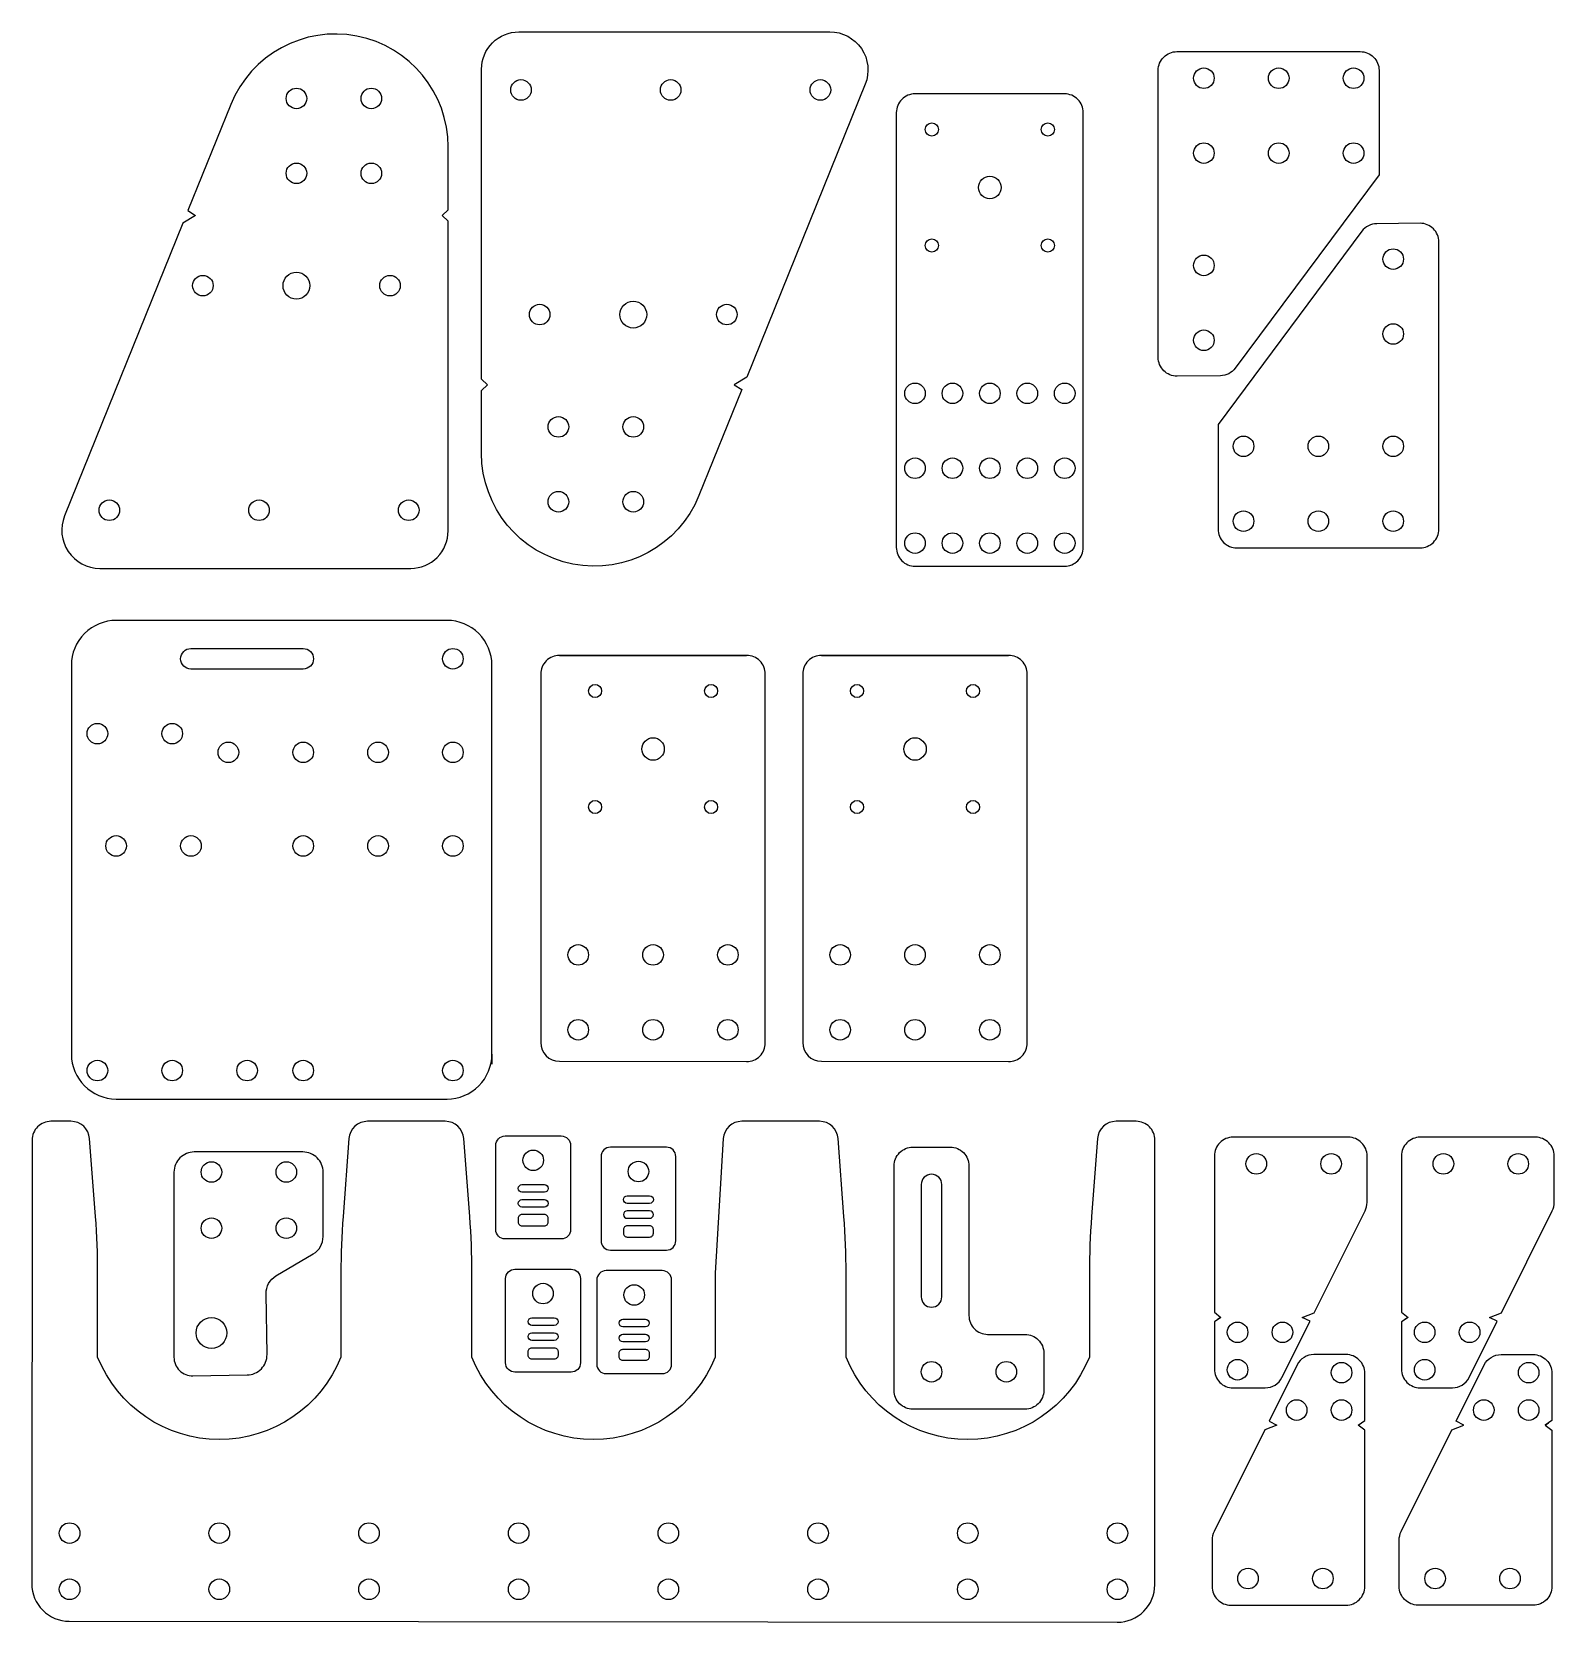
# Model space of a CAD drawing. Header units: millimetres. Extents: x 37 to 444, y 34 to 459.
import ezdxf

# ---------------------------------------------------------------- set-up
doc = ezdxf.new("R2010")
doc.units = ezdxf.units.MM
doc.layers.get('0').update_dxf_attribs({"linetype": 'CONTINUOUS'})

msp = doc.modelspace()

# ---------------------------------------------------------------- linework, layer by layer
for p, q in [((178.29, 292.68), (228.29, 292.68)), ((248.29, 292.68), (298.29, 292.68)), ((160.23, 186.18), (160.23, 183.48)), ((355.04, 115.85), (354.16, 115.26)), ((405.04, 115.85), (404.16, 115.26)), ((391.71, 87.1), (392.59, 87.7)), ((441.71, 87.1), (442.59, 87.7))]:
    msp.add_line(p, q)
for points in [[(157.48, 449.27, -0.414935), (167.45, 459.26), (250.52, 459.26, -0.531776), (259.97, 445.25), (228.33, 367), (225, 364.98), (227, 363.71), (215.55, 335.37, -0.824329), (157.46, 346.67), (157.46, 363.45), (159.02, 364.99), (157.46, 366.5)], [(148.54, 411.74), (148.54, 428.52, 0.824329), (90.45, 439.83), (79, 411.49), (81, 410.21), (77.67, 408.19), (46.03, 329.94, 0.531776), (55.48, 315.93), (138.55, 315.93, 0.414935), (148.52, 325.93), (148.54, 408.69), (146.98, 410.21)], [(338.27, 448.98, -0.414214), (343.27, 453.98), (392.28, 453.98, -0.414214), (397.28, 448.98), (397.28, 421.05), (358.86, 369.41, -0.234815), (354.89, 367.39), (343.32, 367.29, -0.416755), (338.27, 372.29), (338.27, 386.42)], [(318.24, 321.52), (318.24, 437.68, 0.414214), (313.24, 442.68), (273.29, 442.68, 0.414214), (268.29, 437.68), (268.29, 321.52, 0.414214), (273.29, 316.52), (313.24, 316.52, 0.414214)], [(413.27, 326.42), (413.27, 388.98), (413.27, 403.11, 0.416755), (408.23, 408.11), (396.65, 408.01, 0.234815), (392.69, 406), (354.27, 354.36), (354.27, 326.42, 0.414214), (359.27, 321.42), (408.27, 321.42, 0.414214)], [(59.85, 302.03, 0.414214), (47.85, 290.03), (47.85, 186.18, 0.413901), (59.84, 174.18), (148.23, 174.18, 0.414214), (160.23, 186.18), (160.23, 290.03, 0.41422), (148.23, 302.03)], [(79.81, 294.53), (109.81, 294.53, -1), (109.81, 289.03), (79.81, 289.03, -1)], [(233.29, 189.18), (233.29, 287.68, 0.414214), (228.29, 292.68), (178.29, 292.68, 0.414214), (173.29, 287.68), (173.27, 189.27, 0.413787), (178.26, 184.27), (228.28, 184.18, 0.414712)], [(303.29, 189.18), (303.29, 287.68, 0.414214), (298.29, 292.68), (248.29, 292.68, 0.414214), (243.29, 287.68), (243.27, 189.27, 0.413787), (248.26, 184.27), (298.28, 184.18, 0.414712)], [(247.75, 168.22), (227.02, 168.22, 0.39223), (222.03, 163.6), (219.88, 127.67), (219.88, 105.23, -0.677219), (154.88, 105.23), (154.88, 127.67, 0.018911), (154.31, 142.78), (152.73, 163.6, 0.39223), (147.75, 168.22), (127.02, 168.22, 0.39223), (122.03, 163.6), (120.46, 142.78, 0.018911), (119.88, 127.67), (119.88, 105.23, -0.677219), (54.88, 105.23), (54.88, 127.67, 0.018911), (54.31, 142.78), (52.73, 163.6, 0.39223), (47.75, 168.22), (42.38, 168.22, 0.414214), (37.38, 163.22), (37.28, 44.67, 0.414214), (47.27, 34.67), (327.35, 34.42, 0.414411), (337.36, 44.42), (337.38, 163.22, 0.414214), (332.38, 168.22), (327.02, 168.22, 0.39223), (322.03, 163.6), (320.46, 142.78, 0.018911), (319.88, 127.67), (319.88, 105.23, -0.677219), (254.88, 105.23), (254.88, 127.67, 0.018911), (254.31, 142.78), (252.73, 163.6, 0.39223)], [(161.27, 139.31), (161.27, 161.81, -0.414214), (163.77, 164.31), (178.77, 164.31, -0.414214), (181.27, 161.81), (181.27, 139.31, -0.414214), (178.77, 136.81), (163.77, 136.81, -0.414214)], [(353.27, 102.91), (353.27, 102.03, 0.414214), (358.27, 97.03), (366.88, 97.03, 0.28436), (371.35, 99.8), (378.84, 114.82), (376.77, 115.85), (379.98, 117.1), (393.56, 144.33, 0.116125), (394.08, 146.56), (394.09, 158.97, 0.414214), (389.09, 163.97), (358.27, 163.98, 0.414214), (353.27, 158.98), (353.27, 117.23), (355.04, 115.85), (353.27, 114.66)], [(426.77, 115.85), (429.98, 117.1), (443.56, 144.33, 0.116125), (444.08, 146.56), (444.09, 158.97, 0.414214), (439.09, 163.97), (408.27, 163.98, 0.414214), (403.27, 158.98), (403.27, 117.23), (405.04, 115.85), (403.27, 114.66), (403.27, 102.91), (403.27, 102.03, 0.414214), (408.27, 97.03), (416.88, 97.03, 0.28436), (421.35, 99.8), (428.84, 114.82)], [(115.13, 137.45), (115.13, 154.63, 0.414214), (109.72, 160.04), (80.69, 160.04, 0.414221), (75.28, 154.63), (75.28, 136.2, -0.000074), (75.28, 136.2), (75.27, 105.23, 0.418988), (80.35, 100.23), (94.82, 100.46, 0.414214), (100.14, 105.95), (99.88, 122.18, -0.269338), (102.53, 126.92), (112.47, 132.8, 0.265052)], [(209.38, 136.31), (209.38, 158.81, 0.414214), (206.88, 161.31), (191.88, 161.31, 0.414214), (189.38, 158.81), (189.38, 136.31, 0.414214), (191.88, 133.81), (206.88, 133.81, 0.414214)], [(302.7, 91.32), (272.7, 91.32, -0.414214), (267.7, 96.32), (267.7, 156.32, -0.414214), (272.7, 161.32), (282.7, 161.32, -0.414214), (287.7, 156.32), (287.7, 116.32, 0.414214), (292.7, 111.32), (302.7, 111.32, -0.414214), (307.7, 106.32), (307.7, 96.32, -0.414214)], [(274.95, 121.32, 1), (280.45, 121.32), (280.45, 151.32, 1), (274.95, 151.32)], [(168.27, 151.31), (174.27, 151.31, -1), (174.27, 149.31), (168.27, 149.31, -1)], [(174.27, 145.31), (168.27, 145.31, -1), (168.27, 147.31), (174.27, 147.31, -1)], [(196.38, 148.31), (202.38, 148.31, -1), (202.38, 146.31), (196.38, 146.31, -1)], [(175.27, 141.31), (175.27, 142.31, 0.414214), (174.27, 143.31), (168.27, 143.31, 0.414214), (167.27, 142.31), (167.27, 141.31, 0.414214), (168.27, 140.31), (174.27, 140.31, 0.414214)], [(202.38, 144.31), (196.38, 144.31, 1), (196.38, 142.31), (202.38, 142.31, 1)], [(203.38, 138.31), (203.38, 139.31, 0.414214), (202.38, 140.31), (196.38, 140.31, 0.414214), (195.38, 139.31), (195.38, 138.31, 0.414214), (196.38, 137.31), (202.38, 137.31, 0.414214)], [(163.89, 126.21, -0.414214), (166.39, 128.71), (181.39, 128.71, -0.414214), (183.89, 126.21), (183.89, 103.71, -0.414214), (181.39, 101.21), (166.39, 101.21, -0.414214), (163.89, 103.71)], [(208.25, 103.33), (208.25, 125.83, 0.414214), (205.75, 128.33), (190.75, 128.33, 0.414214), (188.25, 125.83), (188.25, 103.33, 0.414214), (190.75, 100.83), (205.75, 100.83, 0.414214)], [(170.89, 113.71, -1), (170.89, 115.71), (176.89, 115.71, -1), (176.89, 113.71)], [(195.25, 115.33), (201.25, 115.33, -1), (201.25, 113.33), (195.25, 113.33, -1)], [(176.89, 111.71, -1), (176.89, 109.71), (170.89, 109.71, -1), (170.89, 111.71)], [(201.25, 109.33), (195.25, 109.33, -1), (195.25, 111.33), (201.25, 111.33, -1)], [(170.89, 104.71, -0.414214), (169.89, 105.71), (169.89, 106.71, -0.414214), (170.89, 107.71), (176.89, 107.71, -0.414214), (177.89, 106.71), (177.89, 105.71, -0.414214), (176.89, 104.71)], [(194.25, 105.33), (194.25, 106.33, -0.414214), (195.25, 107.33), (201.25, 107.33, -0.414214), (202.25, 106.33), (202.25, 105.33, -0.414214), (201.25, 104.33), (195.25, 104.33, -0.414214)], [(369.98, 87.1), (366.77, 85.85), (353.19, 58.62, 0.116125), (352.67, 56.39), (352.66, 43.98, 0.414214), (357.66, 38.98), (388.48, 38.97, 0.414214), (393.48, 43.97), (393.48, 85.72), (391.71, 87.1), (393.48, 88.29), (393.48, 100.05), (393.48, 100.92, 0.414214), (388.48, 105.92), (379.88, 105.92, 0.28436), (375.4, 103.15), (367.91, 88.13)], [(402.67, 56.39, -0.116125), (403.19, 58.62), (416.77, 85.85), (419.98, 87.1), (417.91, 88.13), (425.4, 103.15, -0.28436), (429.88, 105.92), (438.48, 105.92, -0.414214), (443.48, 100.92), (443.48, 100.05), (443.48, 88.29), (441.71, 87.1), (443.48, 85.72), (443.48, 43.97, -0.414214), (438.48, 38.97), (407.66, 38.98, -0.414214), (402.66, 43.98)]]:
    msp.add_lwpolyline(points, format="xyb", close=True)
for centre, radius in [((168, 443.73), 2.75), ((208, 443.73), 2.75), ((248, 443.73), 2.75), ((350.48, 446.86, 0.03), 2.75), ((370.48, 446.86, 0.03), 2.75), ((390.48, 446.86, 0.03), 2.75), ((108, 441.46), 2.75), ((128, 441.46), 2.75), ((277.79, 433.18), 1.75), ((277.79, 433.18), 1.75), ((308.79, 433.18), 1.75), ((308.79, 433.18), 1.75), ((350.48, 426.86, 0.03), 2.75), ((370.48, 426.86, 0.03), 2.75), ((390.48, 426.86, 0.03), 2.75), ((108, 421.46), 2.75), ((128, 421.46), 2.75), ((293.29, 417.68), 3), ((293.29, 417.68), 3), ((277.79, 402.18), 1.75), ((277.79, 402.18), 1.75), ((308.79, 402.18), 1.75), ((308.79, 402.18), 1.75), ((350.48, 396.86, 0.03), 2.75), ((401.07, 398.54, 0.03), 2.75), ((83, 391.46), 2.75), ((108, 391.46), 3.59), ((133, 391.46), 2.75), ((198, 383.73), 3.59), ((173, 383.73), 2.75), ((223, 383.73), 2.75), ((350.48, 376.86, 0.03), 2.75), ((401.07, 378.54, 0.03), 2.75), ((273.29, 362.68), 2.75), ((273.29, 362.68), 2.75), ((283.29, 362.68), 2.75), ((293.29, 362.68), 2.75), ((303.29, 362.68), 2.75), ((313.29, 362.68), 2.75), ((178, 353.73), 2.75), ((198, 353.73), 2.75), ((361.07, 348.54, 0.03), 2.75), ((381.07, 348.54, 0.03), 2.75), ((401.07, 348.54, 0.03), 2.75), ((273.29, 342.68), 2.75), ((283.29, 342.68), 2.75), ((293.29, 342.68), 2.75), ((303.29, 342.68), 2.75), ((313.29, 342.68), 2.75), ((178, 333.73), 2.75), ((198, 333.73), 2.75), ((58, 331.46), 2.75), ((98, 331.46), 2.75), ((138, 331.46), 2.75), ((361.07, 328.54, 0.03), 2.75), ((381.07, 328.54, 0.03), 2.75), ((401.07, 328.54, 0.03), 2.75), ((273.29, 322.68), 2.75), ((283.29, 322.68), 2.75), ((293.29, 322.68), 2.75), ((303.29, 322.68), 2.75), ((313.29, 322.68), 2.75), ((149.81, 291.78), 2.75), ((187.79, 283.18), 1.75), ((187.79, 283.18), 1.75), ((218.79, 283.18), 1.75), ((218.79, 283.18), 1.75), ((257.79, 283.18), 1.75), ((257.79, 283.18), 1.75), ((288.79, 283.18), 1.75), ((288.79, 283.18), 1.75), ((54.81, 271.78), 2.75), ((74.81, 271.78), 2.75), ((89.81, 266.78), 2.75), ((109.81, 266.78), 2.75), ((129.81, 266.78), 2.75), ((149.81, 266.78), 2.75), ((203.29, 267.68), 3), ((203.29, 267.68), 3), ((273.29, 267.68), 3), ((273.29, 267.68), 3), ((187.79, 252.18), 1.75), ((187.79, 252.18), 1.75), ((218.79, 252.18), 1.75), ((218.79, 252.18), 1.75), ((257.79, 252.18), 1.75), ((257.79, 252.18), 1.75), ((288.79, 252.18), 1.75), ((288.79, 252.18), 1.75), ((59.81, 241.78), 2.75), ((79.81, 241.78), 2.75), ((109.81, 241.78), 2.75), ((129.81, 241.78), 2.75), ((149.81, 241.78), 2.75), ((183.29, 212.68), 2.75), ((183.29, 212.68), 2.75), ((203.29, 212.68), 2.75), ((223.29, 212.68), 2.75), ((253.29, 212.68), 2.75), ((253.29, 212.68), 2.75), ((273.29, 212.68), 2.75), ((293.29, 212.68), 2.75), ((183.29, 192.68), 2.75), ((203.29, 192.68), 2.75), ((223.29, 192.68), 2.75), ((253.29, 192.68), 2.75), ((273.29, 192.68), 2.75), ((293.29, 192.68), 2.75), ((54.81, 181.78), 2.75), ((74.81, 181.78), 2.75), ((94.81, 181.78), 2.75), ((109.81, 181.78), 2.75), ((149.81, 181.78), 2.75), ((85.29, 154.68), 2.75), ((105.29, 154.68), 2.75), ((171.27, 157.81), 2.75), ((199.38, 154.81), 2.75), ((364.48, 156.86, 0.03), 2.75), ((384.48, 156.86, 0.03), 2.75), ((414.48, 156.86, 0.03), 2.75), ((434.48, 156.86, 0.03), 2.75), ((85.29, 139.68), 2.75), ((105.29, 139.68), 2.75), ((173.89, 122.21), 2.75), ((198.25, 121.83), 2.75), ((85.29, 111.68), 4.11), ((359.48, 111.86, 0.03), 2.75), ((371.48, 111.86, 0.03), 2.75), ((409.48, 111.86, 0.03), 2.75), ((421.48, 111.86, 0.03), 2.75), ((277.7, 101.32), 2.75), ((297.7, 101.32), 2.75), ((359.48, 101.86, 0.03), 2.75), ((387.27, 101.09, 0.03), 2.75), ((409.48, 101.86, 0.03), 2.75), ((437.27, 101.09, 0.03), 2.75), ((375.27, 91.09, 0.03), 2.75), ((387.27, 91.09, 0.03), 2.75), ((425.27, 91.09, 0.03), 2.75), ((437.27, 91.09, 0.03), 2.75), ((47.38, 58.22), 2.75), ((87.38, 58.22), 2.75), ((127.38, 58.22), 2.75), ((127.38, 58.22), 2.75), ((167.38, 58.22), 2.75), ((207.38, 58.22), 2.75), ((247.38, 58.22), 2.75), ((287.38, 58.22), 2.75), ((327.38, 58.22), 2.75), ((362.27, 46.09, 0.03), 2.75), ((382.27, 46.09, 0.03), 2.75), ((412.27, 46.09, 0.03), 2.75), ((432.27, 46.09, 0.03), 2.75), ((47.38, 43.22), 2.75), ((87.38, 43.22), 2.75), ((127.38, 43.22), 2.75), ((127.38, 43.22), 2.75), ((167.38, 43.22), 2.75), ((207.38, 43.22), 2.75), ((247.38, 43.22), 2.75), ((287.38, 43.22), 2.75), ((327.38, 43.22), 2.75)]:
    msp.add_circle(centre, radius)

doc.saveas('drawing.dxf')
